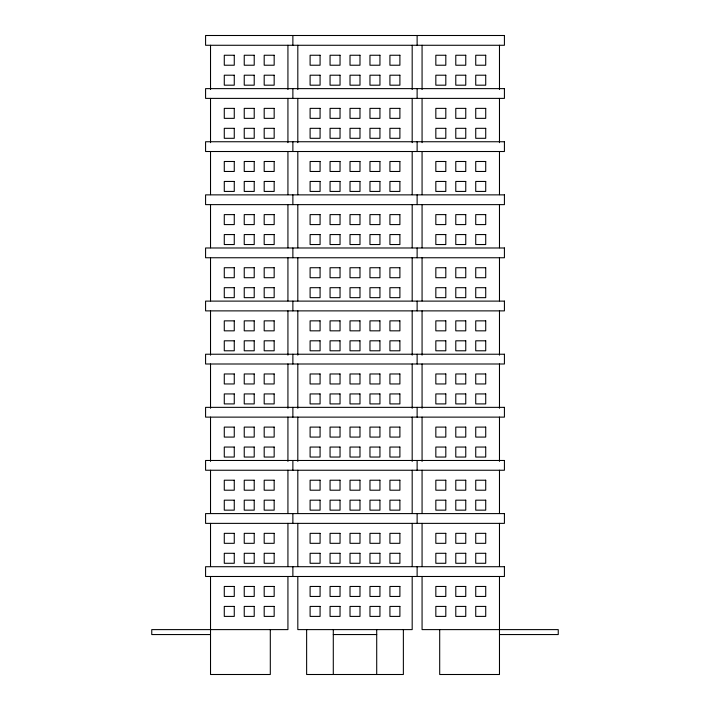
<?xml version="1.0" encoding="UTF-8"?>
<svg xmlns="http://www.w3.org/2000/svg" width="710" height="710" viewBox="0 0 710 710"><rect width="100%" height="100%" fill="white"/><g stroke="black" fill="none" stroke-linecap="round" stroke-linejoin="round"><path stroke-width="1.06" d="M210.524 634.554L151.754 634.554L151.754 629.61L287.932 629.61L287.932 576.484M333.292 634.554L376.708 634.554M499.476 634.554L558.246 634.554L558.246 629.61L422.068 629.61L422.068 576.484M499.476 45.271L499.476 89.54M499.476 98.388L499.476 142.657M499.476 151.514L499.476 194.673M499.476 204.631L499.476 247.799M499.476 257.757L499.476 300.916M499.476 310.882L499.476 355.151M499.476 363.999L499.476 408.268M499.476 417.125L499.476 461.393M499.476 470.242L499.476 513.401M499.476 523.368L499.476 566.527M499.476 576.484L499.476 674.5L439.694 674.5L439.694 629.61M422.068 45.271L422.068 89.54M422.068 98.388L422.068 142.657M422.068 151.514L422.068 194.673M422.068 204.631L422.068 247.799M422.068 257.757L422.068 300.916M422.068 310.882L422.068 355.151M422.068 363.999L422.068 408.268M422.068 417.125L422.068 461.393M422.068 470.242L422.068 513.401M422.068 523.368L422.068 566.527M417.125 35.5L417.125 45.271M417.125 88.626L417.125 98.388M417.125 141.743L417.125 151.514M417.125 194.868L417.125 204.631M417.125 247.985L417.125 257.757M417.125 301.111L417.125 310.882M417.125 354.228L417.125 363.999M417.125 407.354L417.125 417.125M417.125 460.471L417.125 470.242M417.125 513.596L417.125 523.368M417.125 566.713L417.125 576.484M412.182 45.271L412.182 89.54M412.182 98.388L412.182 142.657M412.182 151.514L412.182 194.673M412.182 204.631L412.182 247.799M412.182 257.757L412.182 300.916M412.182 310.882L412.182 355.151M412.182 363.999L412.182 408.268M412.182 417.125L412.182 461.393M412.182 470.242L412.182 513.401M412.182 523.368L412.182 566.527M412.182 576.484L412.182 629.61L297.818 629.61L297.818 576.484M403.369 629.61L403.369 674.5L306.631 674.5L306.631 629.61M376.708 629.61L376.708 674.5M333.292 629.61L333.292 674.5M297.818 45.271L297.818 89.54M297.818 98.388L297.818 142.657M297.818 151.514L297.818 194.673M297.818 204.631L297.818 247.799M297.818 257.757L297.818 300.916M297.818 310.882L297.818 355.151M297.818 363.999L297.818 408.268M297.818 417.125L297.818 461.393M297.818 470.242L297.818 513.401M297.818 523.368L297.818 566.527M292.875 35.5L292.875 45.271M292.875 88.626L292.875 98.388M292.875 141.743L292.875 151.514M292.875 194.868L292.875 204.631M292.875 247.985L292.875 257.757M292.875 301.111L292.875 310.882M292.875 354.228L292.875 363.999M292.875 407.354L292.875 417.125M292.875 460.471L292.875 470.242M292.875 513.596L292.875 523.368M292.875 566.713L292.875 576.484M287.932 45.271L287.932 89.54M287.932 98.388L287.932 142.657M287.932 151.514L287.932 194.673M287.932 204.631L287.932 247.799M287.932 257.757L287.932 300.916M287.932 310.882L287.932 355.151M287.932 363.999L287.932 408.268M287.932 417.125L287.932 461.393M287.932 470.242L287.932 513.401M287.932 523.368L287.932 566.527M270.306 629.61L270.306 674.5L210.524 674.5L210.524 576.484M210.524 45.271L210.524 89.54M210.524 98.388L210.524 142.657M210.524 151.514L210.524 194.673M210.524 204.631L210.524 247.799M210.524 257.757L210.524 300.916M210.524 310.882L210.524 355.151M210.524 363.999L210.524 408.268M210.524 417.125L210.524 461.393M210.524 470.242L210.524 513.401M210.524 523.368L210.524 566.527M504.419 35.5L205.58 35.5L205.58 45.271L504.419 45.271L504.419 35.5M234.264 55.247L224.28 55.247L224.28 65.222L234.264 65.222L234.264 55.247M254.215 55.247L244.24 55.247L244.24 65.222L254.215 65.222L254.215 55.247M274.166 55.247L264.191 55.247L264.191 65.222L274.166 65.222L274.166 55.247M320.077 55.247L310.101 55.247L310.101 65.222L320.077 65.222L320.077 55.247M340.037 55.247L330.052 55.247L330.052 65.222L340.037 65.222L340.037 55.247M359.988 55.247L350.012 55.247L350.012 65.222L359.988 65.222L359.988 55.247M379.948 55.247L369.963 55.247L369.963 65.222L379.948 65.222L379.948 55.247M399.899 55.247L389.923 55.247L389.923 65.222L399.899 65.222L399.899 55.247M445.809 55.247L435.833 55.247L435.833 65.222L445.809 65.222L445.809 55.247M465.76 55.247L455.784 55.247L455.784 65.222L465.76 65.222L465.76 55.247M485.72 55.247L475.735 55.247L475.735 65.222L485.72 65.222L485.72 55.247M234.264 75.207L224.28 75.207L224.28 85.182L234.264 85.182L234.264 75.207M254.215 75.207L244.24 75.207L244.24 85.182L254.215 85.182L254.215 75.207M274.166 75.207L264.191 75.207L264.191 85.182L274.166 85.182L274.166 75.207M320.077 75.207L310.101 75.207L310.101 85.182L320.077 85.182L320.077 75.207M340.037 75.207L330.052 75.207L330.052 85.182L340.037 85.182L340.037 75.207M359.988 75.207L350.012 75.207L350.012 85.182L359.988 85.182L359.988 75.207M379.948 75.207L369.963 75.207L369.963 85.182L379.948 85.182L379.948 75.207M399.899 75.207L389.923 75.207L389.923 85.182L399.899 85.182L399.899 75.207M445.809 75.207L435.833 75.207L435.833 85.182L445.809 85.182L445.809 75.207M465.76 75.207L455.784 75.207L455.784 85.182L465.76 85.182L465.76 75.207M485.72 75.207L475.735 75.207L475.735 85.182L485.72 85.182L485.72 75.207M504.419 88.626L205.58 88.626L205.58 98.388L504.419 98.388L504.419 88.626M234.264 108.373L224.28 108.373L224.28 118.348L234.264 118.348L234.264 108.373M254.215 108.373L244.24 108.373L244.24 118.348L254.215 118.348L254.215 108.373M274.166 108.373L264.191 108.373L264.191 118.348L274.166 118.348L274.166 108.373M320.077 108.373L310.101 108.373L310.101 118.348L320.077 118.348L320.077 108.373M340.037 108.373L330.052 108.373L330.052 118.348L340.037 118.348L340.037 108.373M359.988 108.373L350.012 108.373L350.012 118.348L359.988 118.348L359.988 108.373M379.948 108.373L369.963 108.373L369.963 118.348L379.948 118.348L379.948 108.373M399.899 108.373L389.923 108.373L389.923 118.348L399.899 118.348L399.899 108.373M445.809 108.373L435.833 108.373L435.833 118.348L445.809 118.348L445.809 108.373M465.76 108.373L455.784 108.373L455.784 118.348L465.76 118.348L465.76 108.373M485.72 108.373L475.735 108.373L475.735 118.348L485.72 118.348L485.72 108.373M234.264 128.324L224.28 128.324L224.28 138.299L234.264 138.299L234.264 128.324M254.215 128.324L244.24 128.324L244.24 138.299L254.215 138.299L254.215 128.324M274.166 128.324L264.191 128.324L264.191 138.299L274.166 138.299L274.166 128.324M320.077 128.324L310.101 128.324L310.101 138.299L320.077 138.299L320.077 128.324M340.037 128.324L330.052 128.324L330.052 138.299L340.037 138.299L340.037 128.324M359.988 128.324L350.012 128.324L350.012 138.299L359.988 138.299L359.988 128.324M379.948 128.324L369.963 128.324L369.963 138.299L379.948 138.299L379.948 128.324M399.899 128.324L389.923 128.324L389.923 138.299L399.899 138.299L399.899 128.324M445.809 128.324L435.833 128.324L435.833 138.299L445.809 138.299L445.809 128.324M465.76 128.324L455.784 128.324L455.784 138.299L465.76 138.299L465.76 128.324M485.72 128.324L475.735 128.324L475.735 138.299L485.72 138.299L485.72 128.324M504.419 141.743L205.58 141.743L205.58 151.514L504.419 151.514L504.419 141.743M234.264 161.489L224.28 161.489L224.28 171.465L234.264 171.465L234.264 161.489M254.215 161.489L244.24 161.489L244.24 171.465L254.215 171.465L254.215 161.489M274.166 161.489L264.191 161.489L264.191 171.465L274.166 171.465L274.166 161.489M320.077 161.489L310.101 161.489L310.101 171.465L320.077 171.465L320.077 161.489M340.037 161.489L330.052 161.489L330.052 171.465L340.037 171.465L340.037 161.489M359.988 161.489L350.012 161.489L350.012 171.465L359.988 171.465L359.988 161.489M379.948 161.489L369.963 161.489L369.963 171.465L379.948 171.465L379.948 161.489M399.899 161.489L389.923 161.489L389.923 171.465L399.899 171.465L399.899 161.489M445.809 161.489L435.833 161.489L435.833 171.465L445.809 171.465L445.809 161.489M465.76 161.489L455.784 161.489L455.784 171.465L465.76 171.465L465.76 161.489M485.72 161.489L475.735 161.489L475.735 171.465L485.72 171.465L485.72 161.489M234.264 181.449L224.28 181.449L224.28 191.425L234.264 191.425L234.264 181.449M254.215 181.449L244.24 181.449L244.24 191.425L254.215 191.425L254.215 181.449M274.166 181.449L264.191 181.449L264.191 191.425L274.166 191.425L274.166 181.449M320.077 181.449L310.101 181.449L310.101 191.425L320.077 191.425L320.077 181.449M340.037 181.449L330.052 181.449L330.052 191.425L340.037 191.425L340.037 181.449M359.988 181.449L350.012 181.449L350.012 191.425L359.988 191.425L359.988 181.449M379.948 181.449L369.963 181.449L369.963 191.425L379.948 191.425L379.948 181.449M399.899 181.449L389.923 181.449L389.923 191.425L399.899 191.425L399.899 181.449M445.809 181.449L435.833 181.449L435.833 191.425L445.809 191.425L445.809 181.449M465.76 181.449L455.784 181.449L455.784 191.425L465.76 191.425L465.76 181.449M485.72 181.449L475.735 181.449L475.735 191.425L485.72 191.425L485.72 181.449M504.419 194.868L205.58 194.868L205.58 204.631L504.419 204.631L504.419 194.868M234.264 214.615L224.28 214.615L224.28 224.591L234.264 224.591L234.264 214.615M254.215 214.615L244.24 214.615L244.24 224.591L254.215 224.591L254.215 214.615M274.166 214.615L264.191 214.615L264.191 224.591L274.166 224.591L274.166 214.615M320.077 214.615L310.101 214.615L310.101 224.591L320.077 224.591L320.077 214.615M340.037 214.615L330.052 214.615L330.052 224.591L340.037 224.591L340.037 214.615M359.988 214.615L350.012 214.615L350.012 224.591L359.988 224.591L359.988 214.615M379.948 214.615L369.963 214.615L369.963 224.591L379.948 224.591L379.948 214.615M399.899 214.615L389.923 214.615L389.923 224.591L399.899 224.591L399.899 214.615M445.809 214.615L435.833 214.615L435.833 224.591L445.809 224.591L445.809 214.615M465.76 214.615L455.784 214.615L455.784 224.591L465.76 224.591L465.76 214.615M485.72 214.615L475.735 214.615L475.735 224.591L485.72 224.591L485.72 214.615M234.264 234.566L224.28 234.566L224.28 244.542L234.264 244.542L234.264 234.566M254.215 234.566L244.24 234.566L244.24 244.542L254.215 244.542L254.215 234.566M274.166 234.566L264.191 234.566L264.191 244.542L274.166 244.542L274.166 234.566M320.077 234.566L310.101 234.566L310.101 244.542L320.077 244.542L320.077 234.566M340.037 234.566L330.052 234.566L330.052 244.542L340.037 244.542L340.037 234.566M359.988 234.566L350.012 234.566L350.012 244.542L359.988 244.542L359.988 234.566M379.948 234.566L369.963 234.566L369.963 244.542L379.948 244.542L379.948 234.566M399.899 234.566L389.923 234.566L389.923 244.542L399.899 244.542L399.899 234.566M445.809 234.566L435.833 234.566L435.833 244.542L445.809 244.542L445.809 234.566M465.76 234.566L455.784 234.566L455.784 244.542L465.76 244.542L465.76 234.566M485.72 234.566L475.735 234.566L475.735 244.542L485.72 244.542L485.72 234.566M504.419 247.985L205.58 247.985L205.58 257.757L504.419 257.757L504.419 247.985M234.264 267.732L224.28 267.732L224.28 277.716L234.264 277.716L234.264 267.732M254.215 267.732L244.24 267.732L244.24 277.716L254.215 277.716L254.215 267.732M274.166 267.732L264.191 267.732L264.191 277.716L274.166 277.716L274.166 267.732M320.077 267.732L310.101 267.732L310.101 277.716L320.077 277.716L320.077 267.732M340.037 267.732L330.052 267.732L330.052 277.716L340.037 277.716L340.037 267.732M359.988 267.732L350.012 267.732L350.012 277.716L359.988 277.716L359.988 267.732M379.948 267.732L369.963 267.732L369.963 277.716L379.948 277.716L379.948 267.732M399.899 267.732L389.923 267.732L389.923 277.716L399.899 277.716L399.899 267.732M445.809 267.732L435.833 267.732L435.833 277.716L445.809 277.716L445.809 267.732M465.76 267.732L455.784 267.732L455.784 277.716L465.76 277.716L465.76 267.732M485.72 267.732L475.735 267.732L475.735 277.716L485.72 277.716L485.72 267.732M234.264 287.692L224.28 287.692L224.28 297.667L234.264 297.667L234.264 287.692M254.215 287.692L244.24 287.692L244.24 297.667L254.215 297.667L254.215 287.692M274.166 287.692L264.191 287.692L264.191 297.667L274.166 297.667L274.166 287.692M320.077 287.692L310.101 287.692L310.101 297.667L320.077 297.667L320.077 287.692M340.037 287.692L330.052 287.692L330.052 297.667L340.037 297.667L340.037 287.692M359.988 287.692L350.012 287.692L350.012 297.667L359.988 297.667L359.988 287.692M379.948 287.692L369.963 287.692L369.963 297.667L379.948 297.667L379.948 287.692M399.899 287.692L389.923 287.692L389.923 297.667L399.899 297.667L399.899 287.692M445.809 287.692L435.833 287.692L435.833 297.667L445.809 297.667L445.809 287.692M465.76 287.692L455.784 287.692L455.784 297.667L465.76 297.667L465.76 287.692M485.72 287.692L475.735 287.692L475.735 297.667L485.72 297.667L485.72 287.692M504.419 301.111L205.58 301.111L205.58 310.882L504.419 310.882L504.419 301.111M234.264 320.858L224.28 320.858L224.28 330.833L234.264 330.833L234.264 320.858M254.215 320.858L244.24 320.858L244.24 330.833L254.215 330.833L254.215 320.858M274.166 320.858L264.191 320.858L264.191 330.833L274.166 330.833L274.166 320.858M320.077 320.858L310.101 320.858L310.101 330.833L320.077 330.833L320.077 320.858M340.037 320.858L330.052 320.858L330.052 330.833L340.037 330.833L340.037 320.858M359.988 320.858L350.012 320.858L350.012 330.833L359.988 330.833L359.988 320.858M379.948 320.858L369.963 320.858L369.963 330.833L379.948 330.833L379.948 320.858M399.899 320.858L389.923 320.858L389.923 330.833L399.899 330.833L399.899 320.858M445.809 320.858L435.833 320.858L435.833 330.833L445.809 330.833L445.809 320.858M465.76 320.858L455.784 320.858L455.784 330.833L465.76 330.833L465.76 320.858M485.72 320.858L475.735 320.858L475.735 330.833L485.72 330.833L485.72 320.858M234.264 340.809L224.28 340.809L224.28 350.793L234.264 350.793L234.264 340.809M254.215 340.809L244.24 340.809L244.24 350.793L254.215 350.793L254.215 340.809M274.166 340.809L264.191 340.809L264.191 350.793L274.166 350.793L274.166 340.809M320.077 340.809L310.101 340.809L310.101 350.793L320.077 350.793L320.077 340.809M340.037 340.809L330.052 340.809L330.052 350.793L340.037 350.793L340.037 340.809M359.988 340.809L350.012 340.809L350.012 350.793L359.988 350.793L359.988 340.809M379.948 340.809L369.963 340.809L369.963 350.793L379.948 350.793L379.948 340.809M399.899 340.809L389.923 340.809L389.923 350.793L399.899 350.793L399.899 340.809M445.809 340.809L435.833 340.809L435.833 350.793L445.809 350.793L445.809 340.809M465.76 340.809L455.784 340.809L455.784 350.793L465.76 350.793L465.76 340.809M485.72 340.809L475.735 340.809L475.735 350.793L485.72 350.793L485.72 340.809M504.419 354.228L205.58 354.228L205.58 363.999L504.419 363.999L504.419 354.228M234.264 373.975L224.28 373.975L224.28 383.959L234.264 383.959L234.264 373.975M254.215 373.975L244.24 373.975L244.24 383.959L254.215 383.959L254.215 373.975M274.166 373.975L264.191 373.975L264.191 383.959L274.166 383.959L274.166 373.975M320.077 373.975L310.101 373.975L310.101 383.959L320.077 383.959L320.077 373.975M340.037 373.975L330.052 373.975L330.052 383.959L340.037 383.959L340.037 373.975M359.988 373.975L350.012 373.975L350.012 383.959L359.988 383.959L359.988 373.975M379.948 373.975L369.963 373.975L369.963 383.959L379.948 383.959L379.948 373.975M399.899 373.975L389.923 373.975L389.923 383.959L399.899 383.959L399.899 373.975M445.809 373.975L435.833 373.975L435.833 383.959L445.809 383.959L445.809 373.975M465.76 373.975L455.784 373.975L455.784 383.959L465.76 383.959L465.76 373.975M485.72 373.975L475.735 373.975L475.735 383.959L485.72 383.959L485.72 373.975M234.264 393.935L224.28 393.935L224.28 403.91L234.264 403.91L234.264 393.935M254.215 393.935L244.24 393.935L244.24 403.91L254.215 403.91L254.215 393.935M274.166 393.935L264.191 393.935L264.191 403.91L274.166 403.91L274.166 393.935M320.077 393.935L310.101 393.935L310.101 403.91L320.077 403.91L320.077 393.935M340.037 393.935L330.052 393.935L330.052 403.91L340.037 403.91L340.037 393.935M359.988 393.935L350.012 393.935L350.012 403.91L359.988 403.91L359.988 393.935M379.948 393.935L369.963 393.935L369.963 403.91L379.948 403.91L379.948 393.935M399.899 393.935L389.923 393.935L389.923 403.91L399.899 403.91L399.899 393.935M445.809 393.935L435.833 393.935L435.833 403.91L445.809 403.91L445.809 393.935M465.76 393.935L455.784 393.935L455.784 403.91L465.76 403.91L465.76 393.935M485.72 393.935L475.735 393.935L475.735 403.91L485.72 403.91L485.72 393.935M504.419 407.354L205.58 407.354L205.58 417.125L504.419 417.125L504.419 407.354M234.264 427.101L224.28 427.101L224.28 437.076L234.264 437.076L234.264 427.101M254.215 427.101L244.24 427.101L244.24 437.076L254.215 437.076L254.215 427.101M274.166 427.101L264.191 427.101L264.191 437.076L274.166 437.076L274.166 427.101M320.077 427.101L310.101 427.101L310.101 437.076L320.077 437.076L320.077 427.101M340.037 427.101L330.052 427.101L330.052 437.076L340.037 437.076L340.037 427.101M359.988 427.101L350.012 427.101L350.012 437.076L359.988 437.076L359.988 427.101M379.948 427.101L369.963 427.101L369.963 437.076L379.948 437.076L379.948 427.101M399.899 427.101L389.923 427.101L389.923 437.076L399.899 437.076L399.899 427.101M445.809 427.101L435.833 427.101L435.833 437.076L445.809 437.076L445.809 427.101M465.76 427.101L455.784 427.101L455.784 437.076L465.76 437.076L465.76 427.101M485.72 427.101L475.735 427.101L475.735 437.076L485.72 437.076L485.72 427.101M234.264 447.051L224.28 447.051L224.28 457.036L234.264 457.036L234.264 447.051M254.215 447.051L244.24 447.051L244.24 457.036L254.215 457.036L254.215 447.051M274.166 447.051L264.191 447.051L264.191 457.036L274.166 457.036L274.166 447.051M320.077 447.051L310.101 447.051L310.101 457.036L320.077 457.036L320.077 447.051M340.037 447.051L330.052 447.051L330.052 457.036L340.037 457.036L340.037 447.051M359.988 447.051L350.012 447.051L350.012 457.036L359.988 457.036L359.988 447.051M379.948 447.051L369.963 447.051L369.963 457.036L379.948 457.036L379.948 447.051M399.899 447.051L389.923 447.051L389.923 457.036L399.899 457.036L399.899 447.051M445.809 447.051L435.833 447.051L435.833 457.036L445.809 457.036L445.809 447.051M465.76 447.051L455.784 447.051L455.784 457.036L465.76 457.036L465.76 447.051M485.72 447.051L475.735 447.051L475.735 457.036L485.72 457.036L485.72 447.051M504.419 460.471L205.58 460.471L205.58 470.242L504.419 470.242L504.419 460.471M234.264 480.217L224.28 480.217L224.28 490.202L234.264 490.202L234.264 480.217M254.215 480.217L244.24 480.217L244.24 490.202L254.215 490.202L254.215 480.217M274.166 480.217L264.191 480.217L264.191 490.202L274.166 490.202L274.166 480.217M320.077 480.217L310.101 480.217L310.101 490.202L320.077 490.202L320.077 480.217M340.037 480.217L330.052 480.217L330.052 490.202L340.037 490.202L340.037 480.217M359.988 480.217L350.012 480.217L350.012 490.202L359.988 490.202L359.988 480.217M379.948 480.217L369.963 480.217L369.963 490.202L379.948 490.202L379.948 480.217M399.899 480.217L389.923 480.217L389.923 490.202L399.899 490.202L399.899 480.217M445.809 480.217L435.833 480.217L435.833 490.202L445.809 490.202L445.809 480.217M465.76 480.217L455.784 480.217L455.784 490.202L465.76 490.202L465.76 480.217M485.72 480.217L475.735 480.217L475.735 490.202L485.72 490.202L485.72 480.217M234.264 500.177L224.28 500.177L224.28 510.153L234.264 510.153L234.264 500.177M254.215 500.177L244.24 500.177L244.24 510.153L254.215 510.153L254.215 500.177M274.166 500.177L264.191 500.177L264.191 510.153L274.166 510.153L274.166 500.177M320.077 500.177L310.101 500.177L310.101 510.153L320.077 510.153L320.077 500.177M340.037 500.177L330.052 500.177L330.052 510.153L340.037 510.153L340.037 500.177M359.988 500.177L350.012 500.177L350.012 510.153L359.988 510.153L359.988 500.177M379.948 500.177L369.963 500.177L369.963 510.153L379.948 510.153L379.948 500.177M399.899 500.177L389.923 500.177L389.923 510.153L399.899 510.153L399.899 500.177M445.809 500.177L435.833 500.177L435.833 510.153L445.809 510.153L445.809 500.177M465.76 500.177L455.784 500.177L455.784 510.153L465.76 510.153L465.76 500.177M485.72 500.177L475.735 500.177L475.735 510.153L485.72 510.153L485.72 500.177M504.419 513.596L205.58 513.596L205.58 523.368L504.419 523.368L504.419 513.596M234.264 533.343L224.28 533.343L224.28 543.319L234.264 543.319L234.264 533.343M254.215 533.343L244.24 533.343L244.24 543.319L254.215 543.319L254.215 533.343M274.166 533.343L264.191 533.343L264.191 543.319L274.166 543.319L274.166 533.343M320.077 533.343L310.101 533.343L310.101 543.319L320.077 543.319L320.077 533.343M340.037 533.343L330.052 533.343L330.052 543.319L340.037 543.319L340.037 533.343M359.988 533.343L350.012 533.343L350.012 543.319L359.988 543.319L359.988 533.343M379.948 533.343L369.963 533.343L369.963 543.319L379.948 543.319L379.948 533.343M399.899 533.343L389.923 533.343L389.923 543.319L399.899 543.319L399.899 533.343M445.809 533.343L435.833 533.343L435.833 543.319L445.809 543.319L445.809 533.343M465.76 533.343L455.784 533.343L455.784 543.319L465.76 543.319L465.76 533.343M485.72 533.343L475.735 533.343L475.735 543.319L485.72 543.319L485.72 533.343M234.264 553.294L224.28 553.294L224.28 563.278L234.264 563.278L234.264 553.294M254.215 553.294L244.24 553.294L244.24 563.278L254.215 563.278L254.215 553.294M274.166 553.294L264.191 553.294L264.191 563.278L274.166 563.278L274.166 553.294M320.077 553.294L310.101 553.294L310.101 563.278L320.077 563.278L320.077 553.294M340.037 553.294L330.052 553.294L330.052 563.278L340.037 563.278L340.037 553.294M359.988 553.294L350.012 553.294L350.012 563.278L359.988 563.278L359.988 553.294M379.948 553.294L369.963 553.294L369.963 563.278L379.948 563.278L379.948 553.294M399.899 553.294L389.923 553.294L389.923 563.278L399.899 563.278L399.899 553.294M445.809 553.294L435.833 553.294L435.833 563.278L445.809 563.278L445.809 553.294M465.76 553.294L455.784 553.294L455.784 563.278L465.76 563.278L465.76 553.294M485.72 553.294L475.735 553.294L475.735 563.278L485.72 563.278L485.72 553.294M504.419 566.713L205.58 566.713L205.58 576.484L504.419 576.484L504.419 566.713M234.264 586.46L224.28 586.46L224.28 596.444L234.264 596.444L234.264 586.46M254.215 586.46L244.24 586.46L244.24 596.444L254.215 596.444L254.215 586.46M274.166 586.46L264.191 586.46L264.191 596.444L274.166 596.444L274.166 586.46M320.077 586.46L310.101 586.46L310.101 596.444L320.077 596.444L320.077 586.46M340.037 586.46L330.052 586.46L330.052 596.444L340.037 596.444L340.037 586.46M359.988 586.46L350.012 586.46L350.012 596.444L359.988 596.444L359.988 586.46M379.948 586.46L369.963 586.46L369.963 596.444L379.948 596.444L379.948 586.46M399.899 586.46L389.923 586.46L389.923 596.444L399.899 596.444L399.899 586.46M445.809 586.46L435.833 586.46L435.833 596.444L445.809 596.444L445.809 586.46M465.76 586.46L455.784 586.46L455.784 596.444L465.76 596.444L465.76 586.46M485.72 586.46L475.735 586.46L475.735 596.444L485.72 596.444L485.72 586.46M234.264 606.42L224.28 606.42L224.28 616.395L234.264 616.395L234.264 606.42M254.215 606.42L244.24 606.42L244.24 616.395L254.215 616.395L254.215 606.42M274.166 606.42L264.191 606.42L264.191 616.395L274.166 616.395L274.166 606.42M320.077 606.42L310.101 606.42L310.101 616.395L320.077 616.395L320.077 606.42M340.037 606.42L330.052 606.42L330.052 616.395L340.037 616.395L340.037 606.42M359.988 606.42L350.012 606.42L350.012 616.395L359.988 616.395L359.988 606.42M379.948 606.42L369.963 606.42L369.963 616.395L379.948 616.395L379.948 606.42M399.899 606.42L389.923 606.42L389.923 616.395L399.899 616.395L399.899 606.42M445.809 606.42L435.833 606.42L435.833 616.395L445.809 616.395L445.809 606.42M465.76 606.42L455.784 606.42L455.784 616.395L465.76 616.395L465.76 606.42M485.72 606.42L475.735 606.42L475.735 616.395L485.72 616.395L485.72 606.42"/></g></svg>
